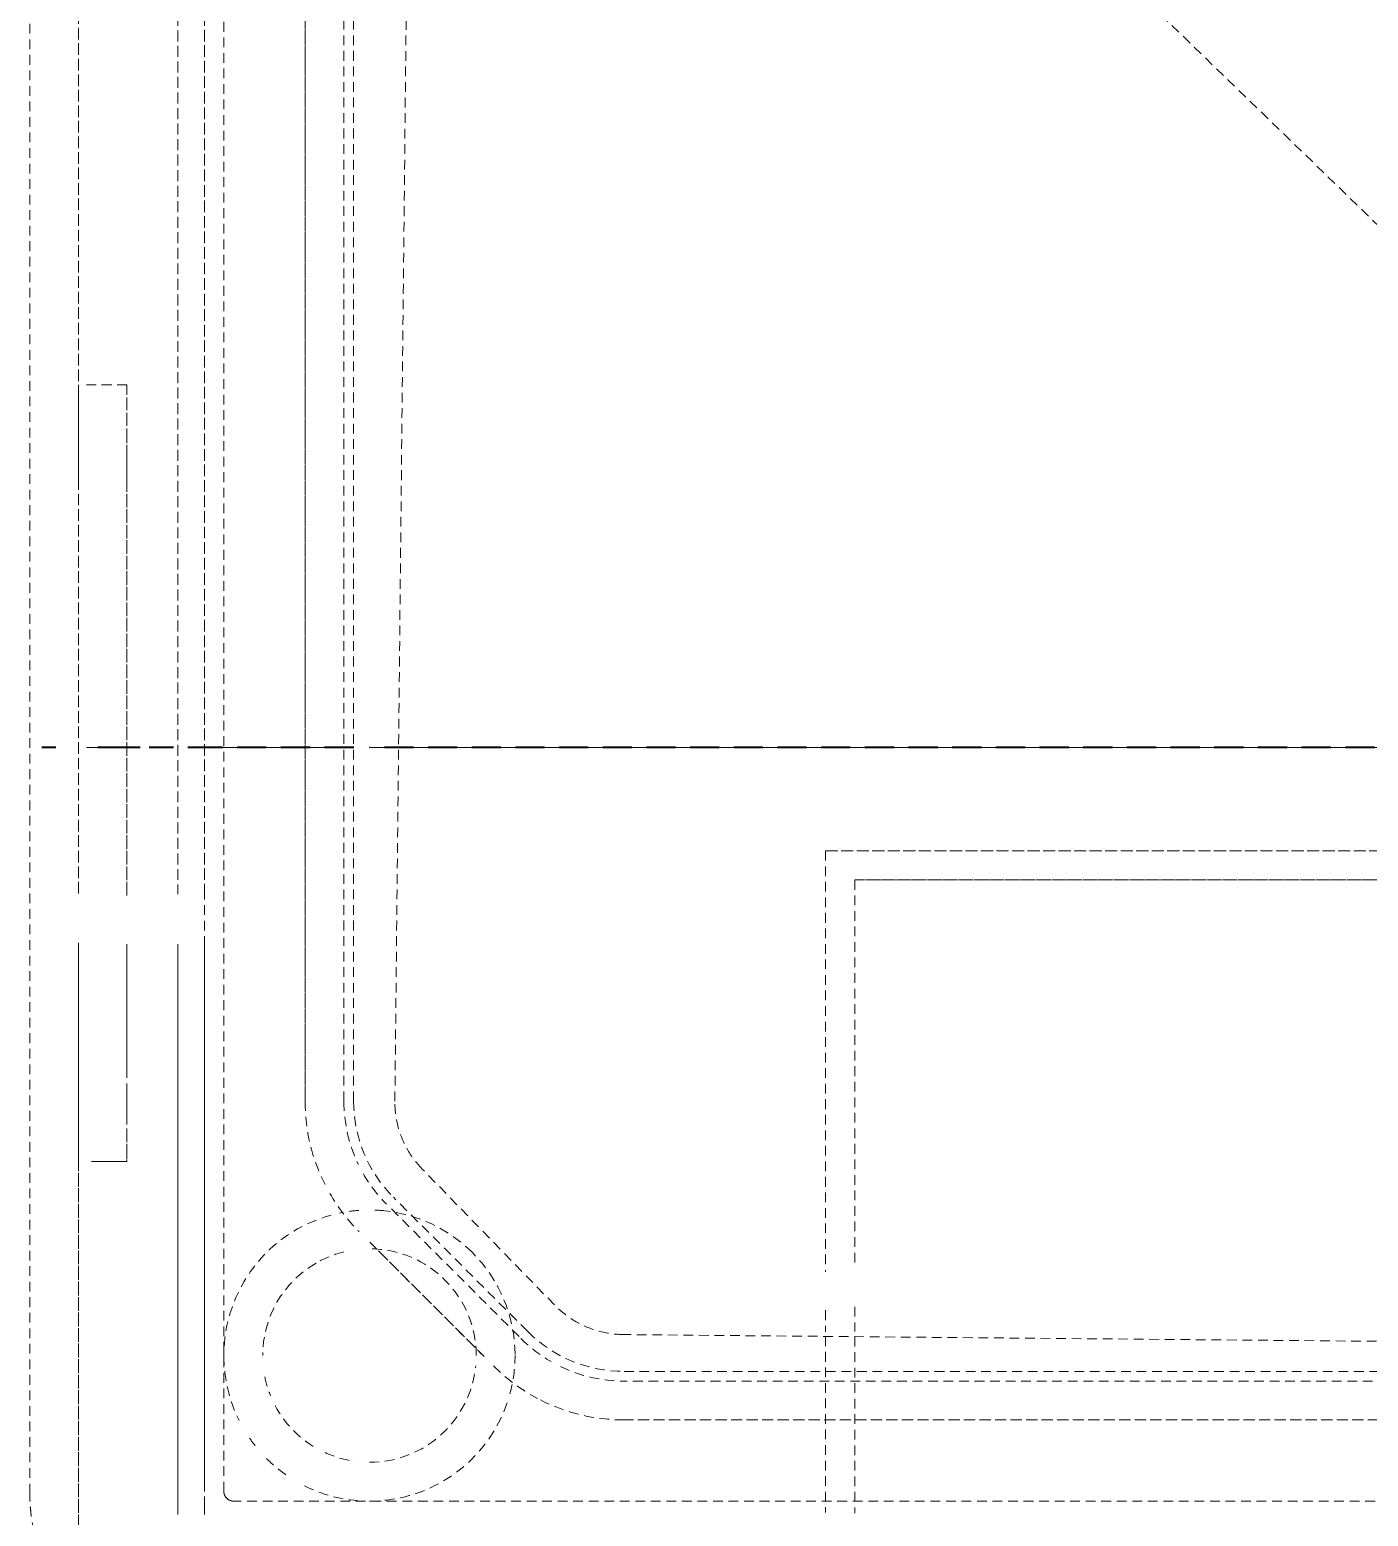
# Model space of a CAD drawing. Header units: millimetres. Extents: x -11798 to 72626, y -32713 to 44110.
# Drawn here: x 47090.5 to 47228.4, y 8547.8 to 8701 of the extents above; entities that cross this region are included whole.
import ezdxf

# ---------------------------------------------------------------- set-up
doc = ezdxf.new("R2010")
doc.units = ezdxf.units.MM
doc.linetypes.add('200_ШТРИХ_ш1п0_6_', pattern=[1.6, 1, -0.6])
doc.linetypes.add('ADSK_Штриховая_ш3 п1_5', pattern=[4.5, 3, -1.5])
doc.layers.add('Линии разделители', color=4, linetype='ADSK_Штриховая_ш3 п1_5', lineweight=40, true_color=0x00ffff)
for name, color, linetype, lineweight in [('Перекрытие', 7, 'Continuous', 18), ('Перекрытие штриховка', 7, 'Continuous', 18), ('Сантехника', 7, 'Continuous', 18)]:
    doc.layers.add(name, color=color, linetype=linetype, lineweight=lineweight)

# ---------------------------------------------------------------- blocks, each defined once
blk = doc.blocks.new('Reece_Tap_Wolfen_Drinking-Fountain - 10 L_Stainless Steel-V57-План полов 3-го этажа')
at = {"layer": 'Сантехника', "linetype": '200_ШТРИХ_ш1п0_6_'}
for p, q in [((-155, 134), (-155, -134)), ((-121.63, -93.79), (-121.63, 115.75)), ((-117.38, -93.79), (-115.44, 92.77)), ((-115.44, 92.77), (43.88, -61.7)), ((-100.94, -114.78), (-114.59, -100.75)), ((-103.69, -117.52), (-117.52, -103.69)), ((119.74, -119.74), (-93.79, -117.84)), ((121.63, -121.63), (-93.79, -121.63)), ((-137, -134.51), (-137, -136.37)), ((-139.73, -135.2), (-139.73, -136.37))]:
    blk.add_line(p, q, dxfattribs=at)
at = {"layer": 'Сантехника', "color": 253, "linetype": '200_ШТРИХ_ш1п0_6_', "true_color": 0xa3a3a3}
for p, q in [((-135, -134), (-135, 134)), ((-135, -134), (-135, 134)), ((-139.73, -72.47), (-139.73, 72.4)), ((-137, -72.4), (-137, 72.4)), ((-149.99, 20), (-149.99, -20)), ((-149.99, -72.4), (-149.99, -20)), ((-149.99, -29.63), (-149.99, -20)), ((-145, -20), (-149.14, -20)), ((-149.99, -29.63), (-149.99, -72.4)), ((41.85, -68), (-73, -68)), ((-73, -68), (-73, -111.39)), ((-70, -71), (40.89, -71)), ((-70, -71), (-70, -110.46)), ((-70, -71), (-70, -110.46)), ((40.89, -71), (-70, -71)), ((-149.99, -100), (-149.99, -77.47)), ((-149.99, -77.47), (-149.99, -90.37)), ((-139.73, -135.2), (-139.73, -77.6)), ((-137, -134), (-137, -77.6)), ((-149.99, -98.72), (-149.99, -90.37)), ((-149.99, -100), (-149.99, -98.72)), ((-149.99, -100), (-149.99, -138.97)), ((-148.62, -100), (-145, -100)), ((-73, -115.34), (-73, -117.57)), ((-70, -114.98), (-70, -117.53)), ((-70, -114.98), (-70, -117.53)), ((-73, -118.03), (-73, -136.18)), ((-70, -118.05), (-70, -136.24)), ((-70, -118.05), (-70, -136.24)), ((134, -135), (-134, -135)), ((134, -135), (-134, -135))]:
    blk.add_line(p, q, dxfattribs=at)
at = {"layer": 'Сантехника', "color": 251, "linetype": '200_ШТРИХ_ш1п0_6_', "true_color": 0x666666}
for p, q in [((-126.63, 115.75), (-126.63, -93.79)), ((-126.63, -93.79), (-126.63, 115.75)), ((-122.63, -93.79), (-122.63, 106.48)), ((-122.63, -93.79), (-122.63, 106.48)), ((-149.99, -72.4), (-149.99, 72.53)), ((-139.73, 72.4), (-139.73, -72.47)), ((-137, 72.4), (-137, -72.4)), ((-73, -68), (41.85, -68)), ((-73, -68), (-73, -111.39)), ((-137, -72), (-137, -78)), ((-137, -72), (-137, -78)), ((-149.99, -138.97), (-149.99, -77.47)), ((-139.73, -77.6), (-139.73, -135.2)), ((-137, -77.6), (-137, -134)), ((-104.58, -118.04), (-118.01, -104.61)), ((-104.58, -118.04), (-118.01, -104.61)), ((-119.96, -108.32), (-108.17, -120.11)), ((-108.17, -120.11), (-119.96, -108.32)), ((-73, -115.34), (-73, -117.57)), ((-73, -118.03), (-73, -136.18)), ((122.55, -122.63), (-93.79, -122.63)), ((122.55, -122.63), (-93.79, -122.63)), ((-93.79, -126.63), (126.25, -126.63)), ((126.25, -126.63), (-93.79, -126.63)), ((-137, -136.37), (-137, -134.51)), ((-139.73, -136.37), (-139.73, -135.2))]:
    blk.add_line(p, q, dxfattribs=at)
at = {"layer": 'Сантехника', "color": 7, "linetype": '200_ШТРИХ_ш1п0_6_', "true_color": 0xfdfdfd}
for p, q in [((-149.99, -72.4), (-149.99, -20)), ((-149.99, -29.63), (-149.99, -20)), ((-149.99, -72.4), (-149.99, -20)), ((-149.99, -29.63), (-149.99, -20)), ((-149.99, -72.4), (-149.99, -20)), ((-149.99, -21.28), (-149.99, -20)), ((-149.99, -72.4), (-149.99, -20)), ((-149.99, -22.98), (-149.99, -20)), ((-149.99, -72.4), (-149.99, -20)), ((-149.99, -25), (-149.99, -20)), ((-149.99, -72.4), (-149.99, -20)), ((-149.99, -21.28), (-149.99, -20)), ((-149.99, -72.4), (-149.99, -20)), ((-149.99, -21.28), (-149.99, -20)), ((-149.99, -72.4), (-149.99, -20)), ((-149.99, -22.98), (-149.99, -20)), ((-149.99, -20), (-149.99, -72.4)), ((-149.99, -22.98), (-149.99, -21.28)), ((-149.99, -22.98), (-149.99, -21.28)), ((-149.99, -25), (-149.99, -21.28)), ((-149.14, -20), (-145, -20)), ((-145, -20), (-149.14, -20)), ((-145, -20), (-149.14, -20)), ((-145, -20), (-149.14, -20)), ((-145, -20), (-149.14, -20)), ((-145, -20), (-149.14, -20)), ((-145, -20), (-149.14, -20)), ((-145, -20), (-149.14, -20)), ((-145, -20), (-145, -29.63)), ((-145, -20), (-145, -72.61)), ((-145, -20), (-145, -29.63)), ((-145, -20), (-145, -72.61)), ((-145, -20), (-145, -29.63)), ((-145, -20), (-145, -72.61)), ((-145, -20), (-145, -21.28)), ((-145, -20), (-145, -72.61)), ((-145, -20), (-145, -22.98)), ((-145, -20), (-145, -72.61)), ((-145, -20), (-145, -22.98)), ((-145, -20), (-145, -72.61)), ((-145, -20), (-145, -25)), ((-145, -20), (-145, -72.61)), ((-145, -20), (-145, -21.28)), ((-145, -20), (-145, -72.61)), ((-145, -20), (-145, -21.28)), ((-145, -20), (-145, -72.61)), ((-145, -21.28), (-145, -25)), ((-145, -21.28), (-145, -22.98)), ((-145, -21.28), (-145, -22.98)), ((-149.99, -29.63), (-149.99, -22.98)), ((-149.99, -25), (-149.99, -22.98)), ((-149.99, -29.63), (-149.99, -22.98)), ((-149.99, -29.63), (-149.99, -22.98)), ((-145, -22.98), (-145, -25)), ((-145, -22.98), (-145, -25)), ((-145, -22.98), (-145, -25)), ((-145, -22.98), (-145, -27.26)), ((-149.99, -27.26), (-149.99, -25)), ((-149.99, -29.63), (-149.99, -25)), ((-149.99, -27.26), (-149.99, -25)), ((-145, -25), (-145, -29.63)), ((-145, -25), (-145, -29.63)), ((-145, -25), (-145, -29.63)), ((-145, -25), (-145, -29.63)), ((-145, -25), (-145, -27.26)), ((-149.99, -29.63), (-149.99, -27.26)), ((-149.99, -29.63), (-149.99, -27.26)), ((-145, -27.26), (-145, -29.63)), ((-145, -27.26), (-145, -29.63)), ((-149.99, -29.63), (-149.99, -72.4)), ((-149.99, -29.63), (-149.99, -72.4)), ((-149.99, -29.63), (-149.99, -72.4)), ((-149.99, -29.63), (-149.99, -72.4)), ((-149.99, -29.63), (-149.99, -72.4)), ((-149.99, -29.63), (-149.99, -72.4)), ((-149.99, -29.63), (-149.99, -72.4)), ((-149.99, -29.63), (-149.99, -72.4)), ((-145, -72.61), (-145, -29.63)), ((-145, -72.61), (-145, -29.63)), ((-145, -72.61), (-145, -29.63)), ((-145, -72.61), (-145, -29.63)), ((-145, -72.61), (-145, -29.63)), ((-145, -72.61), (-145, -29.63)), ((-145, -72.61), (-145, -29.63)), ((-145, -72.61), (-145, -29.63)), ((-145, -72.61), (-145, -29.63)), ((-149.99, -100), (-149.99, -77.47)), ((-149.99, -77.47), (-149.99, -90.37)), ((-149.99, -100), (-149.99, -77.47)), ((-149.99, -77.47), (-149.99, -90.37)), ((-149.99, -100), (-149.99, -77.47)), ((-149.99, -77.47), (-149.99, -90.37)), ((-149.99, -100), (-149.99, -77.47)), ((-149.99, -77.47), (-149.99, -90.37)), ((-149.99, -100), (-149.99, -77.47)), ((-149.99, -77.47), (-149.99, -90.37)), ((-149.99, -100), (-149.99, -77.47)), ((-149.99, -77.47), (-149.99, -90.37)), ((-149.99, -100), (-149.99, -77.47)), ((-149.99, -77.47), (-149.99, -90.37)), ((-149.99, -100), (-149.99, -77.47)), ((-149.99, -77.47), (-149.99, -90.37)), ((-149.99, -77.47), (-149.99, -100)), ((-145, -90.37), (-145, -77.6)), ((-145, -77.6), (-145, -100)), ((-145, -90.37), (-145, -77.6)), ((-145, -77.6), (-145, -100)), ((-145, -90.37), (-145, -77.6)), ((-145, -77.6), (-145, -100)), ((-145, -90.37), (-145, -77.6)), ((-145, -77.6), (-145, -100)), ((-145, -90.37), (-145, -77.6)), ((-145, -77.6), (-145, -100)), ((-145, -90.37), (-145, -77.6)), ((-145, -77.6), (-145, -100)), ((-145, -90.37), (-145, -77.6)), ((-145, -77.6), (-145, -100)), ((-145, -90.37), (-145, -77.6)), ((-145, -77.6), (-145, -100)), ((-145, -90.37), (-145, -77.6)), ((-145, -77.6), (-145, -100)), ((-149.99, -100), (-149.99, -90.37)), ((-149.99, -100), (-149.99, -90.37)), ((-149.99, -92.74), (-149.99, -90.37)), ((-149.99, -97.02), (-149.99, -90.37)), ((-149.99, -92.74), (-149.99, -90.37)), ((-149.99, -92.74), (-149.99, -90.37)), ((-149.99, -92.74), (-149.99, -90.37)), ((-149.99, -95), (-149.99, -90.37)), ((-145, -90.37), (-145, -95)), ((-145, -90.37), (-145, -95)), ((-145, -90.37), (-145, -100)), ((-145, -90.37), (-145, -100)), ((-145, -90.37), (-145, -92.74)), ((-145, -90.37), (-145, -92.74)), ((-145, -90.37), (-145, -95)), ((-145, -90.37), (-145, -98.72)), ((-145, -90.37), (-145, -95)), ((-149.99, -100), (-149.99, -92.74)), ((-149.99, -100), (-149.99, -92.74)), ((-149.99, -98.72), (-149.99, -92.74)), ((-149.99, -97.02), (-149.99, -92.74)), ((-145, -92.74), (-145, -95)), ((-145, -92.74), (-145, -95)), ((-149.99, -100), (-149.99, -95)), ((-145, -95), (-145, -100)), ((-145, -95), (-145, -100)), ((-145, -95), (-145, -98.72)), ((-145, -95), (-145, -97.02)), ((-145, -95), (-145, -100)), ((-145, -95), (-145, -97.02)), ((-149.99, -100), (-149.99, -97.02)), ((-149.99, -100), (-149.99, -97.02)), ((-145, -97.02), (-145, -98.72)), ((-145, -97.02), (-145, -98.72)), ((-149.99, -100), (-149.99, -98.72)), ((-145, -98.72), (-145, -100)), ((-145, -98.72), (-145, -100)), ((-145, -98.72), (-145, -100)), ((-145, -98.72), (-145, -100)), ((-145, -100), (-148.62, -100)), ((-148.62, -100), (-145, -100)), ((-148.62, -100), (-145, -100)), ((-148.62, -100), (-145, -100)), ((-148.62, -100), (-145, -100)), ((-148.62, -100), (-145, -100)), ((-148.62, -100), (-145, -100)), ((-148.62, -100), (-145, -100))]:
    blk.add_line(p, q, dxfattribs=at)
at = {"layer": 'Сантехника', "color": 7, "linetype": '200_ШТРИХ_ш1п0_6_', "true_color": 0xfcfcfc}
for p, q in [((-149.99, -72.4), (-149.99, -20)), ((-149.99, -21.28), (-149.99, -20)), ((-149.99, -27.26), (-149.99, -21.28)), ((-145, -20), (-149.14, -20)), ((-145, -20), (-145, -25)), ((-145, -20), (-145, -72.61)), ((-145, -25), (-145, -29.63)), ((-149.99, -29.63), (-149.99, -27.26)), ((-149.99, -29.63), (-149.99, -72.4)), ((-145, -72.61), (-145, -29.63)), ((-149.99, -100), (-149.99, -77.47)), ((-149.99, -77.47), (-149.99, -90.37)), ((-145, -90.37), (-145, -77.6)), ((-145, -77.6), (-145, -100)), ((-149.99, -92.74), (-149.99, -90.37)), ((-145, -90.37), (-145, -98.72)), ((-149.99, -97.02), (-149.99, -92.74)), ((-149.99, -100), (-149.99, -97.02)), ((-145, -98.72), (-145, -100)), ((-148.62, -100), (-145, -100))]:
    blk.add_line(p, q, dxfattribs=at)
at = {"layer": 'Сантехника', "color": 7, "linetype": '200_ШТРИХ_ш1п0_6_', "true_color": 0xfafafa}
for p, q in [((-149.99, -72.4), (-149.99, -20)), ((-149.99, -27.26), (-149.99, -20)), ((-145, -20), (-149.14, -20)), ((-145, -20), (-145, -29.63)), ((-145, -20), (-145, -72.61)), ((-149.99, -29.63), (-149.99, -27.26)), ((-149.99, -29.63), (-149.99, -72.4)), ((-145, -72.61), (-145, -29.63)), ((-149.99, -100), (-149.99, -77.47)), ((-149.99, -77.47), (-149.99, -90.37)), ((-145, -90.37), (-145, -77.6)), ((-145, -77.6), (-145, -100)), ((-149.99, -95), (-149.99, -90.37)), ((-145, -90.37), (-145, -100)), ((-149.99, -100), (-149.99, -95)), ((-148.62, -100), (-145, -100))]:
    blk.add_line(p, q, dxfattribs=at)
at = {"layer": 'Сантехника', "color": 7, "linetype": '200_ШТРИХ_ш1п0_6_', "true_color": 0xf7f7f7}
for p, q in [((-149.99, -72.4), (-149.99, -20)), ((-149.99, -25), (-149.99, -20)), ((-145, -20), (-149.14, -20)), ((-145, -20), (-145, -22.98)), ((-145, -20), (-145, -72.61)), ((-145, -22.98), (-145, -25)), ((-149.99, -27.26), (-149.99, -25)), ((-145, -25), (-145, -29.63)), ((-149.99, -29.63), (-149.99, -27.26)), ((-149.99, -29.63), (-149.99, -72.4)), ((-145, -72.61), (-145, -29.63)), ((-149.99, -100), (-149.99, -77.47)), ((-149.99, -77.47), (-149.99, -90.37)), ((-145, -90.37), (-145, -77.6)), ((-145, -77.6), (-145, -100)), ((-149.99, -95), (-149.99, -90.37)), ((-145, -90.37), (-145, -100)), ((-149.99, -100), (-149.99, -95)), ((-148.62, -100), (-145, -100))]:
    blk.add_line(p, q, dxfattribs=at)
at = {"layer": 'Сантехника', "color": 7, "linetype": '200_ШТРИХ_ш1п0_6_', "true_color": 0xf2f2f2}
for p, q in [((-149.99, -72.4), (-149.99, -20)), ((-149.99, -29.63), (-149.99, -20)), ((-145, -20), (-149.14, -20)), ((-145, -20), (-145, -25)), ((-145, -20), (-145, -72.61)), ((-145, -25), (-145, -29.63)), ((-149.99, -29.63), (-149.99, -72.4)), ((-145, -72.61), (-145, -29.63)), ((-149.99, -100), (-149.99, -77.47)), ((-149.99, -77.47), (-149.99, -90.37)), ((-145, -90.37), (-145, -77.6)), ((-145, -77.6), (-145, -100)), ((-149.99, -100), (-149.99, -90.37)), ((-145, -90.37), (-145, -92.74)), ((-145, -92.74), (-145, -95)), ((-145, -95), (-145, -97.02)), ((-145, -97.02), (-145, -98.72)), ((-145, -98.72), (-145, -100)), ((-148.62, -100), (-145, -100))]:
    blk.add_line(p, q, dxfattribs=at)
at = {"layer": 'Сантехника', "color": 254, "linetype": '200_ШТРИХ_ш1п0_6_', "true_color": 0xeaeaea}
for p, q in [((-149.99, -72.4), (-149.99, -20)), ((-149.99, -27.26), (-149.99, -20)), ((-145, -20), (-149.14, -20)), ((-145, -20), (-145, -27.26)), ((-145, -20), (-145, -72.61)), ((-149.99, -29.63), (-149.99, -27.26)), ((-145, -27.26), (-145, -29.63)), ((-149.99, -29.63), (-149.99, -72.4)), ((-145, -72.61), (-145, -29.63)), ((-149.99, -100), (-149.99, -77.47)), ((-149.99, -77.47), (-149.99, -90.37)), ((-145, -90.37), (-145, -77.6)), ((-145, -77.6), (-145, -100)), ((-149.99, -100), (-149.99, -90.37)), ((-145, -90.37), (-145, -98.72)), ((-145, -98.72), (-145, -100)), ((-148.62, -100), (-145, -100))]:
    blk.add_line(p, q, dxfattribs=at)
at = {"layer": 'Сантехника', "color": 254, "linetype": '200_ШТРИХ_ш1п0_6_', "true_color": 0xdddddd}
for p, q in [((-149.99, -72.4), (-149.99, -20)), ((-149.99, -21.28), (-149.99, -20)), ((-149.99, -22.98), (-149.99, -21.28)), ((-145, -20), (-149.14, -20)), ((-145, -20), (-145, -27.26)), ((-145, -20), (-145, -72.61)), ((-149.99, -25), (-149.99, -22.98)), ((-149.99, -27.26), (-149.99, -25)), ((-149.99, -29.63), (-149.99, -27.26)), ((-145, -27.26), (-145, -29.63)), ((-149.99, -29.63), (-149.99, -72.4)), ((-145, -72.61), (-145, -29.63)), ((-149.99, -100), (-149.99, -77.47)), ((-149.99, -77.47), (-149.99, -90.37)), ((-145, -90.37), (-145, -77.6)), ((-145, -77.6), (-145, -100)), ((-149.99, -100), (-149.99, -90.37)), ((-145, -90.37), (-145, -95)), ((-145, -95), (-145, -100)), ((-148.62, -100), (-145, -100))]:
    blk.add_line(p, q, dxfattribs=at)
at = {"layer": 'Сантехника', "color": 9, "linetype": '200_ШТРИХ_ш1п0_6_', "true_color": 0xc7c7c7}
for p, q in [((-149.99, -72.4), (-149.99, -20)), ((-149.99, -22.98), (-149.99, -20)), ((-145, -20), (-149.14, -20)), ((-145, -20), (-145, -25)), ((-145, -20), (-145, -72.61)), ((-149.99, -29.63), (-149.99, -22.98)), ((-145, -25), (-145, -27.26)), ((-145, -27.26), (-145, -29.63)), ((-149.99, -29.63), (-149.99, -72.4)), ((-145, -72.61), (-145, -29.63)), ((-149.99, -100), (-149.99, -77.47)), ((-149.99, -77.47), (-149.99, -90.37)), ((-145, -90.37), (-145, -77.6)), ((-145, -77.6), (-145, -100)), ((-149.99, -100), (-149.99, -90.37)), ((-145, -90.37), (-145, -98.72)), ((-145, -98.72), (-145, -100)), ((-148.62, -100), (-145, -100))]:
    blk.add_line(p, q, dxfattribs=at)
at = {"layer": 'Сантехника', "linetype": '200_ШТРИХ_ш1п0_6_', "flags": 128}
blk.add_lwpolyline([(-155, -134), (-154.98, -134.84), (-154.93, -135.68), (-154.85, -136.51), (-154.73, -137.35), (-154.58, -138.17), (-154.4, -138.99), (-154.18, -139.8), (-153.93, -140.61), (-153.65, -141.4), (-153.34, -142.18), (-153, -142.94), (-152.63, -143.7), (-152.22, -144.43), (-151.79, -145.15), (-151.33, -145.86), (-150.84, -146.54), (-150.33, -147.2), (-149.79, -147.85), (-149.22, -148.47), (-148.63, -149.06), (-148.02, -149.64), (-147.38, -150.19), (-146.72, -150.71), (-146.04, -151.2), (-145.35, -151.67), (-144.63, -152.11), (-143.9, -152.52), (-143.15, -152.9), (-142.39, -153.25), (-141.61, -153.57), (-140.82, -153.86), (-140.02, -154.12), (-139.21, -154.34), (-138.39, -154.54), (-137.57, -154.69), (-136.74, -154.82), (-135.9, -154.91), (-135.07, -154.97), (-134.23, -155), (-134, -155)], dxfattribs=at)
at = {"layer": 'Сантехника', "color": 251, "linetype": '200_ШТРИХ_ш1п0_6_', "true_color": 0x666666}
for centre, radius, start, end in [((-107.63, -93.79), 19, 180, 206.9089), ((-107.63, -93.79), 19, 180, 206.9089), ((-107.63, -93.79), 15, 180, 205.8386), ((-107.63, -93.79), 15, 180, 205.8386), ((-107.63, -93.79), 15, 210, 225), ((-107.63, -93.79), 15, 210, 225), ((-107.63, -93.79), 19, 210, 225), ((-107.63, -93.79), 19, 210, 225), ((-93.79, -107.63), 15, 225, 240), ((-93.79, -107.63), 15, 225, 240), ((-93.79, -107.63), 19, 225, 242.0403), ((-93.79, -107.63), 19, 225, 242.0403), ((-93.79, -107.63), 15, 244.1614, 270), ((-93.79, -107.63), 15, 244.1614, 270), ((-93.79, -107.63), 19, 243.0911, 270), ((-93.79, -107.63), 19, 243.0911, 270), ((-134, -134), 1, 180, 270), ((-134, -134), 1, 195, 255)]:
    blk.add_arc(centre, radius, start, end, dxfattribs=at)
at = {"layer": 'Сантехника', "linetype": '200_ШТРИХ_ш1п0_6_'}
for centre, radius, start, end in [((-107.63, -93.79), 14, 180, 225), ((-93.79, -107.63), 14, 225, 270), ((-134, -134), 21, 180, 187.6172)]:
    blk.add_arc(centre, radius, start, end, dxfattribs=at)
at = {"layer": 'Сантехника', "color": 253, "linetype": '200_ШТРИХ_ш1п0_6_', "true_color": 0xa3a3a3}
for centre, radius, start, end in [((-120, -120), 15, 105.2894, 180), ((-120, -120), 15, 94.2426, 101.8831), ((-120, -120), 15, 84.1156, 90), ((-120, -120), 15, 45, 83.7844), ((-120, -120), 11, 103.9035, 118.6531), ((-120, -120), 11, 0, 90), ((-120, -120), 15, 0.3601, 45), ((-120, -120), 11, 120, 180), ((-120, -120), 15, 180, 206.4531), ((-120, -120), 15, 344.7106, 0), ((-120, -120), 11, 191.4338, 202.2212), ((-120, -120), 11, 270, 354.451), ((-120, -120), 11, 207.9227, 240), ((-120, -120), 15, 270, 341.5969), ((-120, -120), 15, 214.563, 220.119), ((-120, -120), 11, 245.4269, 262.165), ((-120, -120), 15, 225, 235.437), ((-134, -134), 1, 180, 195), ((-120, -120), 15, 243.5469, 265.1444), ((-134, -134), 1, 255, 270)]:
    blk.add_arc(centre, radius, start, end, dxfattribs=at)
at = {"layer": 'Сантехника', "linetype": '200_ШТРИХ_ш1п0_6_'}
for points in [[(-114.59, -100.75), (-115.2, -100.13), (-116.22, -98.77), (-117.19, -96.35), (-117.39, -94.66), (-117.38, -93.79)], [(-93.79, -117.84), (-94.69, -117.83), (-96.44, -117.59), (-98.93, -116.52), (-100.31, -115.43), (-100.94, -114.78)]]:
    blk.add_open_spline(points, degree=3, dxfattribs=at)

msp = doc.modelspace()

# ---------------------------------------------------------------- hatches: boundary and pattern name
at = {"layer": 'Перекрытие штриховка', "lineweight": 9, "true_color": 0x787878}
h = msp.add_hatch(dxfattribs=at)
h.set_pattern_fill('FP_17', color=8, style=0, pattern_type=2)
h.set_pattern_definition([(0, (2622.2, 40290.47), (0, 500), []), (90, (2622.2, 40290.47), (-500, 3e-14), [])])
h.paths.add_polyline_path([(47099.468, 8834.229), (47100.384, 8833.912), (47100.212, 8834.45)])
h.paths.add_polyline_path([(49007.096, 9646.429), (49007.096, 9644.429), (49009.096, 9644.429)])
h.paths.add_polyline_path([(21623.376, 12456.238), (21623.376, 12458.238), (21621.376, 12458.238), (21622.915, 12456.7)])
h.paths.add_polyline_path([(21611.376, 12379.027), (21611.376, 12468.238), (21604.376, 12468.238), (21604.376, 12379.027)])
h.paths.add_polyline_path([(44177, 8627.057), (44195, 8627.057), (44195, 8657.057), (43450, 8657.057), (43450, 8667.057), (44205, 8667.057), (44205, 8627.057), (47090.5, 8627.057), (47091.181, 8818.398), (47096.106, 8831.965), (47105.141, 8837.166), (47106.31, 8837.479), (47108.821, 8838.683), (47148.503, 8839.444), (47148.503, 8849.468), (47161.494, 8849.468), (47161.494, 8839.444), (47379.5, 8838.716), (47383.5, 8837.872), (47383.5, 8984.398), (47405.5, 8984.398), (47405.5, 9634.429), (47400.5, 9634.429), (47400.5, 9646.429), (48979.096, 9646.429), (48979.096, 9661.937), (48989.096, 9661.937), (48989.096, 9646.429), (49007.096, 9646.464), (49007.096, 9661.937), (49019.096, 9661.937), (49019.096, 9771.578), (48567.096, 10554.465), (48574.89, 10558.965), (48569.89, 10567.625), (48614.924, 10593.625), (48609.924, 10602.285), (48617.718, 10606.785), (49019.096, 9911.578), (49019.096, 10812.296), (48937.718, 10671.344), (48929.924, 10675.844), (48924.924, 10667.184), (48879.89, 10693.184), (48874.89, 10684.524), (48867.096, 10689.024), (49019.096, 10952.296), (49019.096, 11061.937), (49007.096, 11061.937), (49007.096, 12221.937), (48989.096, 12221.818), (48989.096, 11061.937), (48979.096, 11061.937), (48979.096, 12221.937), (48125.081, 12221.937), (48120.997, 12661.937), (46504.055, 12661.937), (46504.055, 12141.937), (44658.5, 12141.937), (44658.5, 12151.937), (46494.055, 12151.937), (46494.055, 12661.937), (46476.055, 12661.937), (46476.055, 12171.937), (46474.055, 12171.937), (46474.055, 12169.937), (44658.5, 12169.937), (44658.5, 12201.937), (42958.5, 12201.937), (42958.5, 12169.937), (41915, 12169.937), (41915.792, 12151.937), (42958.5, 12151.937), (42958.5, 12141.937), (41915, 12141.937), (41915, 12005.617), (41425, 12005.617), (41425, 12136.937), (39855, 12136.937), (39855, 12146.937), (41438, 12146.937), (41438, 12149.937), (39855, 12150.076), (39855, 12201.937), (38986.321, 12201.937), (39675.784, 11803.687), (39672.636, 11798.187), (39682.575, 11792.448), (39669.075, 11769.066), (39679.034, 11763.316), (39675.784, 11757.687), (38906.321, 12201.937), (38825, 12201.937), (38825, 12149.937), (37896.376, 12150.076), (37896.354, 12151.937), (37894.354, 12151.937), (37888.857, 12618.597), (33349.944, 12630.546), (33349.944, 12524.238), (35102.334, 12524.238), (35102.334, 12512.238), (33349.944, 12512.238), (33349.944, 12458.238), (33347.944, 12458.238), (33347.944, 12456.238), (32352.94, 12456.238), (32352.94, 12458.238), (32350.94, 12458.605), (32350.94, 12512.238), (27699.95, 12512.238), (27699.95, 12458.238), (27697.95, 12458.238), (27697.95, 12456.238), (26667.973, 12456.238), (26667.973, 12458.238), (26665.973, 12458.262), (26665.973, 12512.238), (22074.983, 12512.238), (22074.983, 12458.238), (22072.983, 12458.238), (22072.983, 12456.238), (21636.376, 12456.238), (21636.376, 12379.027), (21626.376, 12379.027), (21626.376, 12456.238), (21623.376, 12456.238), (21623.376, 12379.027), (21611.376, 12379.027), (21611.376, 12329.027), (21571.376, 12329.027), (21571.376, 11694.027), (21611.376, 11694.027), (21611.376, 11644.027), (21511.376, 11644.027), (21511.376, 9774.027), (21611.376, 9774.027), (21611.376, 9724.027), (21571.376, 9724.027), (21571.376, 8829.027), (21611.376, 8829.027), (21611.376, 8818.238), (25324, 8818.238), (25324, 8808.238), (21611.376, 8808.238), (21611.376, 8790.238), (25324, 8790.238), (25324, 8758.238), (25409.392, 8758.238), (25406.794, 8762.738), (26216.528, 9230.238), (26221.028, 9222.444), (26230.251, 9226.47), (26255.688, 9182.411), (26264.348, 9187.411), (26268.848, 9179.616), (25539, 8758.238), (26509, 8758.238), (26333.408, 8859.616), (26337.908, 8867.411), (26329.248, 8872.411), (26355.248, 8917.444), (26346.587, 8922.444), (26351.087, 8930.238), (26641.206, 8762.738), (26638.608, 8758.238), (26724, 8758.238), (26724, 8790.238), (33794, 8790.238), (33794, 8778.238), (33744, 8778.238), (33744, 8758.238), (33829.392, 8758.238), (33826.794, 8762.738), (34723.131, 9280.238), (34727.631, 9272.444), (34736.853, 9276.47), (34762.291, 9232.411), (34770.951, 9237.411), (34775.451, 9229.616), (33959, 8758.238), (35129, 8758.238), (34866.805, 8909.616), (34871.305, 8917.411), (34862.645, 8922.411), (34888.645, 8967.444), (34879.985, 8972.444), (34884.485, 8980.238), (35261.206, 8762.738), (35258.608, 8758.238), (35344, 8758.238), (35344, 8778.238), (35294, 8778.238), (35294, 8790.238), (40024.13, 8790.238), (40023.519, 8808.238), (35294, 8808.238), (35294, 8818.238), (40024.13, 8818.238), (40024.13, 9117.345), (41980.008, 9117.345), (41980.008, 8667.057), (42380, 8667.057), (42380, 8657.057), (41970.008, 8657.057), (41970.008, 9107.345), (40034.13, 9107.345), (40034.13, 8818.238), (40054.13, 8818.238), (40054.13, 9087.345), (41950.008, 9087.345), (41950.952, 8756.13), (41952.158, 8639.057), (42380, 8638.468), (42380, 8627.057), (42430, 8627.057), (43270.045, 9112.057), (43290.045, 9077.416), (42510, 8627.057), (43450, 8627.057), (43450, 8639.057), (44174.999, 8639.057), (44175, 8637.057), (44177, 8637.057)])
h.paths.add_polyline_path([(47411.5, 8627.057), (47422.5, 8627.057), (47422.5, 9634.429), (47417.5, 9633.441), (47417.5, 8984.398), (47411.5, 8984.398), (47411.5, 8632.738)])
h.paths.add_polyline_path([(41919.032, 8627.057), (41920.268, 8628.195), (41918.13, 8815.723), (41917.061, 8815.723), (41918.13, 8713.358)])
h.paths.add_polyline_path([(41950.178, 8637.057), (41952.158, 8639.057), (41950.158, 8639.057)])
h.paths.add_polyline_path([(35248.046, 8758.238), (35251, 8758.238), (35248.046, 8759.944), (35247.061, 8758.238)])
h.paths.add_polyline_path([(33837, 8758.238), (33840.939, 8758.238), (33839.954, 8759.944)])
h.paths.add_polyline_path([(26628.046, 8758.238), (26631, 8758.238), (26628.046, 8759.944), (26627.061, 8758.238)])
h.paths.add_polyline_path([(25420.939, 8758.238), (25419.954, 8759.944), (25417, 8758.238), (25419.954, 8758.238)])
h.paths.add_polyline_path([(40054.13, 8790.238), (40054.13, 8808.238), (40034.13, 8808.238), (40034.539, 8790.238)])
h.paths.add_polyline_path([(33100, 8808.238), (26724, 8808.238), (26724, 8818.238), (33794, 8818.238), (33794, 8808.238), (33110, 8808.238)])
h.paths.add_polyline_path([(47108.5, 8818.898), (47107.352, 8820.116), (47108.021, 8819.018)])
h.paths.add_polyline_path([(47382.5, 8818.904), (47383.5, 8819.779), (47382.5, 8819.105)])
h.paths.add_polyline_path([(41938.008, 8835.928), (41938.126, 8836.215), (41938.008, 8836.215)])
h.paths.add_polyline_path([(41938.008, 9075.345), (41940.008, 9077.345), (41938.008, 9077.345)])
h.paths.add_polyline_path([(40066.13, 9075.345), (40066.13, 9077.345), (40064.141, 9077.334)])
h.paths.add_polyline_path([(48429.025, 9674.429), (47402.5, 9674.429), (47403.443, 9684.429), (48979.096, 9684.429), (48979.096, 9674.429), (48607.096, 9674.429)])
h.paths.add_polyline_path([(41902, 12169.937), (41902, 12171.937), (41900, 12171.937), (41901.538, 12170.398)])
h.paths.add_polyline_path([(41850.751, 12015.617), (41905, 12015.617), (41905, 12169.937), (41902, 12169.937), (41902, 12020.617), (41900, 12020.617), (41900, 12018.617), (41440, 12018.617), (41440, 12020.617), (41438, 12020.617), (41438, 12136.937), (41435, 12136.937), (41435, 12015.617), (41850, 12015.617)])
h.paths.add_polyline_path([(37989.601, 12136.937), (37881.53, 12136.937), (37875.951, 12610.559), (37885.951, 12610.559), (37891.531, 12146.937), (38825, 12146.937), (38825, 12136.937), (38053.06, 12136.937)])
h.paths.add_polyline_path([(41438, 12149.937), (41440, 12150.076), (41440, 12151.937), (41438.139, 12150.076)])
h.paths.add_polyline_path([(48181.489, 12231.937), (49007.096, 12231.937), (49007.096, 12249.937), (48154.853, 12249.937), (48154.755, 12251.937), (48152.837, 12251.941), (48149.243, 12661.937), (48131.487, 12661.937), (48135.081, 12231.937), (48180.73, 12231.937)])
h.paths.add_polyline_path([(49007.096, 12249.937), (49009.096, 12249.937), (49009.096, 12251.937)])
h.paths.add_polyline_path([(32350.94, 12524.238), (32350.94, 12633.176), (27699.95, 12645.42), (27699.95, 12524.238), (32263.874, 12524.238)])
h.paths.add_polyline_path([(22074.983, 12524.238), (26665.973, 12524.238), (26665.973, 12648.142), (22074.983, 12660.229), (22074.983, 12632.228)])
h.paths.add_polyline_path([(37890.833, 12618.591), (37890.857, 12618.597), (37890.807, 12620.565), (37888.857, 12618.597)])
h = msp.add_hatch(dxfattribs=at)
h.set_pattern_fill('FP_18', color=8, style=0, pattern_type=2)
h.set_pattern_definition([(270, (2622.2, 35790.47), (500, 3e-14), []), (0, (2622.2, 35790.47), (0, 500), [])])
h.paths.add_polyline_path([(48764.113, 366.357), (48762.105, 367.461), (48762.189, 366.371)])
h.paths.add_polyline_path([(48762.098, 368.371), (48752.133, 1669.311), (48622.038, 1669.311), (48622.038, 1671.311), (48620.038, 1671.311), (48620.038, 2636.263), (48622.038, 2636.263), (48622.043, 2638.263), (48744.87, 2638.263), (48724.183, 5364.041), (48594.037, 5364.041), (48594.037, 5366.041), (48592.037, 5366.041), (48592.037, 6336.157), (48594.037, 6336.157), (48594.037, 6338.157), (48716.79, 6338.157), (48710.23, 7192.5), (48692.305, 7192.5), (48698.653, 6346.157), (48584.037, 6346.157), (48584.113, 5356.041), (48706.243, 5356.041), (48726.733, 2646.263), (48612.038, 2646.263), (48612.038, 1661.311), (48734.285, 1661.311), (48744.112, 368.499), (48760.795, 368.381)])
h.paths.add_polyline_path([(48734.096, 368.569), (48733.883, 386.571), (48637.53, 386.571), (48637.687, 369.251), (48733.959, 368.57)])
h.paths.add_polyline_path([(44167.085, 368.837), (44166.901, 388.839), (44165, 388.852), (44165, 368.851)])
h.paths.add_polyline_path([(48625.667, 369.335), (48625.523, 387.337), (44177, 418.768), (44177, 400.768), (48615.387, 369.408)])
h.paths.add_polyline_path([(48733.883, 396.572), (48724.284, 1651.311), (48627.387, 1651.311), (48637.687, 397.251), (48730.796, 396.593)])
h.paths.add_polyline_path([(47095.669, 8538.365), (47096.588, 8539.655), (47095.06, 8540.41), (47095.506, 8538.914)])
h.paths.add_polyline_path([(48625.443, 397.338), (48615.387, 1651.311), (48602.038, 1651.311), (48602.038, 2656.263), (48607.328, 2656.263), (48585.757, 5346.041), (48574.037, 5346.041), (48574.037, 6337.271), (48568.969, 6337.271), (48568.969, 7192.5), (47414, 7192.5), (47414, 7202.5), (47387.5, 7202.5), (47387.5, 7214.5), (47372.5, 7214.5), (47372.5, 8529.398), (47111.5, 8530.079), (47097.247, 8536.021), (47092.419, 8542.494), (47092.419, 8545.208), (47091.218, 8547.398), (47090.5, 8627.057), (44205, 8627.057), (44205, 3425), (44195, 3425), (44195, 8627.057), (44177, 8627.057), (44177, 3425), (44165, 3425), (44165, 2625), (44545.359, 3283.801), (44580, 3263.801), (44165, 2545), (44165, 2495), (44177, 2495), (44177, 1885), (44165, 1885), (44165, 1085), (44545.359, 1743.801), (44580, 1723.801), (44165, 1005), (44165, 955), (44177, 955), (44177, 428.768), (44195, 428.782), (44195, 955), (44205, 955), (44205, 428.57), (48615.387, 397.409)])
h.paths.add_polyline_path([(44175, 398.782), (44177, 400.768), (44175, 400.768), (44175, 398.853)])
h.paths.add_polyline_path([(44195, 1885), (44195, 2495), (44205, 2495), (44205, 1885)])
h.paths.add_polyline_path([(48681.606, 2656.263), (48716.733, 2656.263), (48696.319, 5346.041), (48597.758, 5346.041), (48620.038, 2656.263), (48633.392, 2656.263)])
h.paths.add_polyline_path([(48580.969, 6356.157), (48688.652, 6356.157), (48682.305, 7192.5), (48580.969, 7192.5), (48580.969, 6626.975)])
h.paths.add_polyline_path([(47106.017, 8547.398), (47108.5, 8548.032), (47107.368, 8549.604), (47107.061, 8548.394), (47106.433, 8547.794)])

# ---------------------------------------------------------------- linework, layer by layer
at = {"layer": 'Линии разделители', "color": 253, "true_color": 0xa3a3a3}
for p, q in [((47093.179, 8627.057), (47091.753, 8627.057)), ((47101.88, 8627.057), (47100.5, 8627.057)), ((47105.324, 8627.057), (47102.812, 8627.057)), ((47123.875, 8627.057), (47108.5, 8627.057)), ((47287.542, 8627.057), (47125.5, 8627.057))]:
    msp.add_line(p, q, dxfattribs=at)
at = {"layer": 'Линии разделители', "color": 7, "true_color": 0xfdfdfd}
msp.add_line((47100.5, 8627.057), (47096.358, 8627.057), dxfattribs=at)
at = {"layer": 'Линии разделители', "color": 251, "true_color": 0x666666}
msp.add_line((47108.5, 8627.057), (47106.804, 8627.057), dxfattribs=at)
at = {"layer": 'Перекрытие', "color": 253, "true_color": 0xa3a3a3}
for p, q in [((47091.753, 8627.057), (47093.179, 8627.057)), ((47102.812, 8627.057), (47105.324, 8627.057)), ((47106.804, 8627.057), (47123.875, 8627.057)), ((47125.5, 8627.057), (47287.542, 8627.057))]:
    msp.add_line(p, q, dxfattribs=at)
at = {"layer": 'Перекрытие', "color": 7, "true_color": 0xfdfdfd}
msp.add_line((47096.358, 8627.057), (47101.88, 8627.057), dxfattribs=at)

# ---------------------------------------------------------------- block references
at = {"layer": 'Сантехника', "color": 253, "linetype": '200_ШТРИХ_ш1п0_6_', "true_color": 0xa3a3a3}
msp.add_blockref('Reece_Tap_Wolfen_Drinking-Fountain - 10 L_Stainless Steel-V57-План полов 3-го этажа', (47245.5, 8684.398), dxfattribs=at)

doc.saveas('drawing.dxf')
